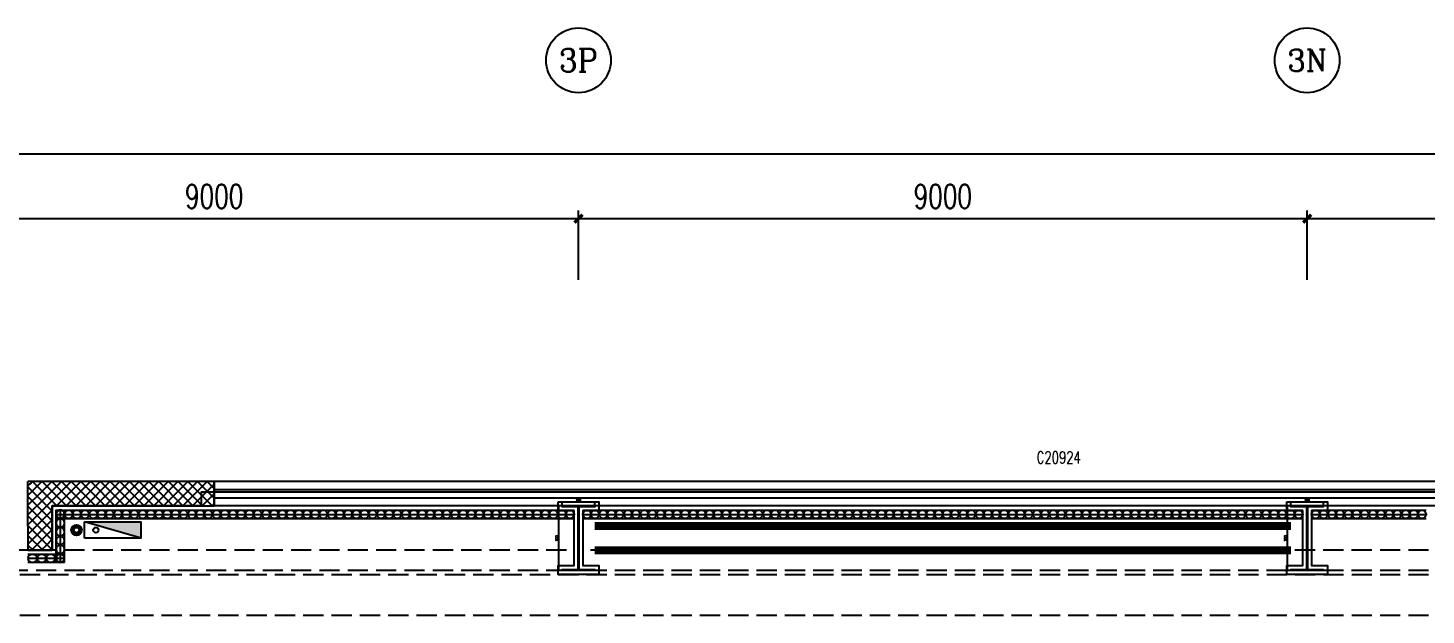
# Model space of a CAD drawing. Extents: x -474411 to 577939, y 0 to 1014176.
# Drawn here: x -252654 to -235386, y 619770 to 627024 of the extents above; entities that cross this region are included whole.
import ezdxf
from ezdxf.enums import TextEntityAlignment as Align

# ---------------------------------------------------------------- set-up
doc = ezdxf.new("R2010")
doc.units = 0
doc.header["$LTSCALE"] = 1000
doc.header["$MEASUREMENT"] = 0
doc.linetypes.add('CENTER', pattern=[2, 1.25, -0.25, 0.25, -0.25])
doc.linetypes.add('DASH', pattern=[0.35, 0.25, -0.1])
doc.layers.get('Defpoints').update_dxf_attribs({"color": 210})
for name, color, linetype in [('A-AXIS-D', 1, 'Continuous'), ('A-AXIS-DP', 126, 'Continuous'), ('A-HATCH-2', 251, 'Continuous'), ('A-SFCE', 30, 'Continuous'), ('A-WINDOW', 140, 'Continuous'), ('AS-COLN', 6, 'Continuous'), ('AS-WALL', 40, 'Continuous'), ('AS-结构边线层', 200, 'Continuous'), ('DIM_SYMB', 3, 'Continuous'), ('PUB_HATCH', 8, 'Continuous'), ('PUB_TEXT', 7, 'Continuous'), ('SB_ZF消火栓', 10, 'Continuous'), ('建-窗', 4, 'Continuous'), ('建-门窗编号', 7, 'Continuous')]:
    doc.layers.add(name, color=color, linetype=linetype)
doc.layers.add('LG-ZF消防', color=1, linetype='Continuous', lineweight=60)
doc.layers.add('柱间支撑', color=6, linetype='CENTER', lineweight=0)
doc.styles.add('_TCH_AXIS', font='COMPLEX', dxfattribs={"bigfont": 'GBCBIG'})
doc.styles.add('_TCH_DIM_T3', font='SIMPLEX', dxfattribs={"width": 0.705882, "bigfont": 'GBCBIG'})
doc.styles.add('A-WIN-LABEL', font='SIMPLEX', dxfattribs={"bigfont": 'GBCBIG'})
doc.dimstyles.new('_TCH_ARCH&&10', dxfattribs={"dimtxt": 29.75, "dimasz": 10, "dimexe": 10, "dimexo": 10, "dimgap": 12.625, "dimtad": 1, "dimdec": 0, "dimzin": 0, "dimdsep": 46, "dimtxsty": '_TCH_DIM_T3', "dimblk": 'ARCHTICK', "dimcen": 0.09, "dimclrt": 7, "dimazin": 2, "dimtfac": 1, "dimtdec": 0, "dimtix": 1, "dimtmove": 2, "dimatfit": 3, "dimfxl": 0, "dimtolj": 1, "dimtzin": 0, "dimarcsym": 0})
doc.dimstyles.new('_TCH_ARCH&&100', dxfattribs={"dimtxt": 297.5, "dimasz": 100, "dimexe": 100, "dimexo": 100, "dimgap": 126.25, "dimtad": 1, "dimdec": 0, "dimzin": 0, "dimdsep": 46, "dimtxsty": '_TCH_DIM_T3', "dimblk": 'ARCHTICK', "dimcen": 0.09, "dimclrt": 7, "dimazin": 2, "dimtfac": 1, "dimtdec": 0, "dimtix": 1, "dimtmove": 2, "dimatfit": 3, "dimfxl": 0, "dimtolj": 1, "dimtzin": 0, "dimarcsym": 0})
pattern_1 = [(45, (60, 0), (-60.000061, 60.000061), []), (135, (60, 0), (-60.000061, -60.000061), [])]

# ---------------------------------------------------------------- blocks, each defined once
blk = doc.blocks.new('43243')
at = {"layer": 'AS-结构边线层', "color": 8}
blk.add_lwpolyline([(-200454, 621120), (-210494, 621120), (-210494, 621290), (-223514, 621290), (-223514, 621120), (-225354, 621120), (-225354, 620570), (-227454, 620570), (-227454, 621120), (-229294, 621120), (-229294, 621290), (-250514, 621290), (-250514, 621120), (-252354, 621120), (-252354, 620570), (-254454, 620570)], dxfattribs=at)
blk = doc.blocks.new('4324324')
at = {"layer": 'A-HATCH-2', "linetype": 'DASH'}
for p, q in [((-294754, 620270), (-135554, 620270)), ((-294754, 619770), (-135554, 619770))]:
    blk.add_line(p, q, dxfattribs=at)
blk = doc.blocks.new('_ArchTick')
at = {"color": 0, "linetype": 'ByBlock', "const_width": 0.4}
blk.add_lwpolyline([(-0.5, -0.5), (0.5, 0.5)], dxfattribs=at)
blk = doc.blocks.new('*D1157')
at = {"layer": 'A-AXIS-DP', "color": 0, "lineweight": -2}
for p, q in [((-237054, 621130), (-237054, 621179)), ((-237054, 621169), (-236654, 621169)), ((-236654, 621130), (-236654, 621179))]:
    blk.add_line(p, q, dxfattribs=at)
at = {"layer": 'Defpoints', "color": 0}
for p in [(-236654, 621169), (-237054, 621120), (-236654, 621120)]:
    blk.add_point(p, dxfattribs=at)
at = {"layer": 'A-AXIS-DP', "color": 0, "lineweight": -2, "xscale": 10, "yscale": 10, "zscale": 10, "rotation": 180}
blk.add_blockref('_ArchTick', (-237054, 621169), dxfattribs=at)
at = {"layer": 'A-AXIS-DP', "color": 0, "lineweight": -2, "xscale": 10, "yscale": 10, "zscale": 10}
blk.add_blockref('_ArchTick', (-236654, 621169), dxfattribs=at)
at = {"layer": 'A-AXIS-DP', "color": 7, "insert": (-236854, 621196), "char_height": 29.8, "attachment_point": 5, "style": '_TCH_DIM_T3'}
blk.add_mtext('\\A1;400', dxfattribs=at)
blk = doc.blocks.new('*D1158')
at = {"layer": 'A-AXIS-DP', "color": 0, "lineweight": -2}
for p, q in [((-237064, 621120), (-237105, 621120)), ((-237095, 620320), (-237095, 621120)), ((-237064, 620320), (-237105, 620320))]:
    blk.add_line(p, q, dxfattribs=at)
at = {"layer": 'Defpoints', "color": 0}
for p in [(-237095, 621120), (-237054, 621120), (-237054, 620320)]:
    blk.add_point(p, dxfattribs=at)
at = {"layer": 'A-AXIS-DP', "color": 0, "lineweight": -2, "xscale": 10, "yscale": 10, "zscale": 10}
for p, rotation in [((-237095, 621120), 90), ((-237095, 620320), 270)]:
    blk.add_blockref('_ArchTick', p, dxfattribs=dict(at, rotation=rotation))
at = {"layer": 'A-AXIS-DP', "color": 7, "insert": (-237123, 620720), "char_height": 29.8, "attachment_point": 5, "rotation": 90, "style": '_TCH_DIM_T3'}
blk.add_mtext('\\A1;800', dxfattribs=at)
blk = doc.blocks.new('*D1159')
at = {"layer": 'A-AXIS-DP', "color": 0, "lineweight": -2}
for p, q in [((-246054, 621130), (-246054, 621179)), ((-246054, 621169), (-245654, 621169)), ((-245654, 621130), (-245654, 621179))]:
    blk.add_line(p, q, dxfattribs=at)
at = {"layer": 'Defpoints', "color": 0}
for p in [(-245654, 621169), (-246054, 621120), (-245654, 621120)]:
    blk.add_point(p, dxfattribs=at)
at = {"layer": 'A-AXIS-DP', "color": 0, "lineweight": -2, "xscale": 10, "yscale": 10, "zscale": 10, "rotation": 180}
blk.add_blockref('_ArchTick', (-246054, 621169), dxfattribs=at)
at = {"layer": 'A-AXIS-DP', "color": 0, "lineweight": -2, "xscale": 10, "yscale": 10, "zscale": 10}
blk.add_blockref('_ArchTick', (-245654, 621169), dxfattribs=at)
at = {"layer": 'A-AXIS-DP', "color": 7, "insert": (-245854, 621196), "char_height": 29.8, "attachment_point": 5, "style": '_TCH_DIM_T3'}
blk.add_mtext('\\A1;400', dxfattribs=at)
blk = doc.blocks.new('*D1160')
at = {"layer": 'A-AXIS-DP', "color": 0, "lineweight": -2}
for p, q in [((-246064, 621120), (-246105, 621120)), ((-246095, 620320), (-246095, 621120)), ((-246064, 620320), (-246105, 620320))]:
    blk.add_line(p, q, dxfattribs=at)
at = {"layer": 'Defpoints', "color": 0}
for p in [(-246095, 621120), (-246054, 621120), (-246054, 620320)]:
    blk.add_point(p, dxfattribs=at)
at = {"layer": 'A-AXIS-DP', "color": 0, "lineweight": -2, "xscale": 10, "yscale": 10, "zscale": 10}
for p, rotation in [((-246095, 621120), 90), ((-246095, 620320), 270)]:
    blk.add_blockref('_ArchTick', p, dxfattribs=dict(at, rotation=rotation))
at = {"layer": 'A-AXIS-DP', "color": 7, "insert": (-246123, 620720), "char_height": 29.8, "attachment_point": 5, "rotation": 90, "style": '_TCH_DIM_T3'}
blk.add_mtext('\\A1;800', dxfattribs=at)
blk = doc.blocks.new('34242343243')
at = {"color": 8}
for p, q in [((-252304, 620962), (-252304, 621070)), ((-252304, 621064), (-252203, 621064)), ((-252304, 621014), (-252203, 621014)), ((-252254, 620962), (-252254, 621070)), ((-252204, 620962), (-252204, 621070)), ((-252203, 621064), (-252101, 621064)), ((-252203, 621014), (-252101, 621014)), ((-252101, 621064), (-252000, 621064)), ((-252101, 621014), (-252000, 621014)), ((-252000, 621064), (-251898, 621064)), ((-252000, 621014), (-251898, 621014)), ((-251898, 621064), (-251797, 621064)), ((-251898, 621014), (-251797, 621014)), ((-251797, 621064), (-251695, 621064)), ((-251797, 621014), (-251695, 621014)), ((-251695, 621064), (-251594, 621064)), ((-251695, 621014), (-251594, 621014)), ((-251594, 621064), (-251492, 621064)), ((-251594, 621014), (-251492, 621014)), ((-251492, 621064), (-251390, 621064)), ((-251492, 621014), (-251390, 621014)), ((-251390, 621064), (-251289, 621064)), ((-251390, 621014), (-251289, 621014)), ((-251289, 621064), (-251187, 621064)), ((-251289, 621014), (-251187, 621014)), ((-251187, 621064), (-251086, 621064)), ((-251187, 621014), (-251086, 621014)), ((-251086, 621064), (-250984, 621064)), ((-251086, 621014), (-250984, 621014)), ((-250984, 621064), (-250883, 621064)), ((-250984, 621014), (-250883, 621014)), ((-250883, 621064), (-250781, 621064)), ((-250883, 621014), (-250781, 621014)), ((-250781, 621064), (-250680, 621064)), ((-250781, 621014), (-250680, 621014)), ((-250680, 621064), (-250578, 621064)), ((-250680, 621014), (-250578, 621014)), ((-250578, 621064), (-250477, 621064)), ((-250578, 621014), (-250477, 621014)), ((-250477, 621064), (-250375, 621064)), ((-250477, 621014), (-250375, 621014)), ((-250375, 621064), (-250274, 621064)), ((-250375, 621014), (-250274, 621014)), ((-250274, 621064), (-250172, 621064)), ((-250274, 621014), (-250172, 621014)), ((-250172, 621064), (-250071, 621064)), ((-250172, 621014), (-250071, 621014)), ((-250071, 621064), (-249969, 621064)), ((-250071, 621014), (-249969, 621014)), ((-249969, 621064), (-249868, 621064)), ((-249969, 621014), (-249868, 621014)), ((-249868, 621064), (-249766, 621064)), ((-249868, 621014), (-249766, 621014)), ((-249766, 621064), (-249665, 621064)), ((-249766, 621014), (-249665, 621014)), ((-249665, 621064), (-249563, 621064)), ((-249665, 621014), (-249563, 621014)), ((-249563, 621064), (-249462, 621064)), ((-249563, 621014), (-249462, 621014)), ((-249462, 621064), (-249360, 621064)), ((-249462, 621014), (-249360, 621014)), ((-249360, 621064), (-249258, 621064)), ((-249360, 621014), (-249258, 621014)), ((-249258, 621064), (-249157, 621064)), ((-249258, 621014), (-249157, 621014)), ((-249157, 621064), (-249055, 621064)), ((-249157, 621014), (-249055, 621014)), ((-249055, 621064), (-248954, 621064)), ((-249055, 621014), (-248954, 621014)), ((-248954, 621064), (-248852, 621064)), ((-248954, 621014), (-248852, 621014)), ((-248852, 621064), (-248751, 621064)), ((-248852, 621014), (-248751, 621014)), ((-248751, 621064), (-248649, 621064)), ((-248751, 621014), (-248649, 621014)), ((-248649, 621064), (-248548, 621064)), ((-248649, 621014), (-248548, 621014)), ((-248548, 621064), (-248446, 621064)), ((-248548, 621014), (-248446, 621014)), ((-248446, 621064), (-248345, 621064)), ((-248446, 621014), (-248345, 621014)), ((-248345, 621064), (-248243, 621064)), ((-248345, 621014), (-248243, 621014)), ((-248243, 621064), (-248142, 621064)), ((-248243, 621014), (-248142, 621014)), ((-248142, 621064), (-248040, 621064)), ((-248142, 621014), (-248040, 621014)), ((-248040, 621064), (-247939, 621064)), ((-248040, 621014), (-247939, 621014)), ((-247939, 621064), (-247837, 621064)), ((-247939, 621014), (-247837, 621014)), ((-247837, 621064), (-247736, 621064)), ((-247837, 621014), (-247736, 621014)), ((-247736, 621064), (-247634, 621064)), ((-247736, 621014), (-247634, 621014)), ((-247634, 621064), (-247533, 621064)), ((-247634, 621014), (-247533, 621014)), ((-247533, 621064), (-247431, 621064)), ((-247533, 621014), (-247431, 621014)), ((-247431, 621064), (-247330, 621064)), ((-247431, 621014), (-247330, 621014)), ((-247330, 621064), (-247228, 621064)), ((-247330, 621014), (-247228, 621014)), ((-247228, 621064), (-247126, 621064)), ((-247228, 621014), (-247126, 621014)), ((-247126, 621064), (-247025, 621064)), ((-247126, 621014), (-247025, 621014)), ((-247025, 621064), (-246923, 621064)), ((-247025, 621014), (-246923, 621014)), ((-246923, 621064), (-246822, 621064)), ((-246923, 621014), (-246822, 621014)), ((-246822, 621064), (-246720, 621064)), ((-246822, 621014), (-246720, 621014)), ((-246720, 621064), (-246619, 621064)), ((-246720, 621014), (-246619, 621014)), ((-246619, 621064), (-246517, 621064)), ((-246619, 621014), (-246517, 621014)), ((-246517, 621064), (-246416, 621064)), ((-246517, 621014), (-246416, 621014)), ((-246416, 621064), (-246314, 621064)), ((-246416, 621014), (-246314, 621014)), ((-246314, 621064), (-246213, 621064)), ((-246314, 621014), (-246213, 621014)), ((-246213, 621064), (-246111, 621064)), ((-246213, 621014), (-246111, 621014)), ((-246111, 621064), (-246010, 621064)), ((-246111, 621014), (-246010, 621014)), ((-246010, 621064), (-245908, 621064)), ((-246010, 621014), (-245908, 621014)), ((-245800, 621064), (-245699, 621064)), ((-245800, 621014), (-245699, 621014)), ((-245699, 621064), (-245598, 621064)), ((-245699, 621014), (-245598, 621014)), ((-245598, 621064), (-245497, 621064)), ((-245598, 621014), (-245497, 621014)), ((-245497, 621064), (-245396, 621064)), ((-245497, 621014), (-245396, 621014)), ((-245396, 621064), (-245295, 621064)), ((-245396, 621014), (-245295, 621014)), ((-245295, 621064), (-245194, 621064)), ((-245295, 621014), (-245194, 621014)), ((-245194, 621064), (-245093, 621064)), ((-245194, 621014), (-245093, 621014)), ((-245093, 621064), (-244992, 621064)), ((-245093, 621014), (-244992, 621014)), ((-244992, 621064), (-244891, 621064)), ((-244992, 621014), (-244891, 621014)), ((-244891, 621064), (-244790, 621064)), ((-244891, 621014), (-244790, 621014)), ((-244790, 621064), (-244689, 621064)), ((-244790, 621014), (-244689, 621014)), ((-244689, 621064), (-244588, 621064)), ((-244689, 621014), (-244588, 621014)), ((-244588, 621064), (-244487, 621064)), ((-244588, 621014), (-244487, 621014)), ((-244487, 621064), (-244386, 621064)), ((-244487, 621014), (-244386, 621014)), ((-244386, 621064), (-244285, 621064)), ((-244386, 621014), (-244285, 621014)), ((-244285, 621064), (-244183, 621064)), ((-244285, 621014), (-244183, 621014)), ((-244183, 621064), (-244082, 621064)), ((-244183, 621014), (-244082, 621014)), ((-244082, 621064), (-243981, 621064)), ((-244082, 621014), (-243981, 621014)), ((-243981, 621064), (-243880, 621064)), ((-243981, 621014), (-243880, 621014)), ((-243880, 621064), (-243779, 621064)), ((-243880, 621014), (-243779, 621014)), ((-243779, 621064), (-243678, 621064)), ((-243779, 621014), (-243678, 621014)), ((-243678, 621064), (-243577, 621064)), ((-243678, 621014), (-243577, 621014)), ((-243577, 621064), (-243476, 621064)), ((-243577, 621014), (-243476, 621014)), ((-243476, 621064), (-243375, 621064)), ((-243476, 621014), (-243375, 621014)), ((-243375, 621064), (-243274, 621064)), ((-243375, 621014), (-243274, 621014)), ((-243274, 621064), (-243173, 621064)), ((-243274, 621014), (-243173, 621014)), ((-243173, 621064), (-243072, 621064)), ((-243173, 621014), (-243072, 621014)), ((-243072, 621064), (-242971, 621064)), ((-243072, 621014), (-242971, 621014)), ((-242971, 621064), (-242870, 621064)), ((-242971, 621014), (-242870, 621014)), ((-242870, 621064), (-242769, 621064)), ((-242870, 621014), (-242769, 621014)), ((-242769, 621064), (-242668, 621064)), ((-242769, 621014), (-242668, 621014)), ((-242668, 621064), (-242567, 621064)), ((-242668, 621014), (-242567, 621014)), ((-242567, 621064), (-242466, 621064)), ((-242567, 621014), (-242466, 621014)), ((-242466, 621064), (-242365, 621064)), ((-242466, 621014), (-242365, 621014)), ((-242365, 621064), (-242264, 621064)), ((-242365, 621014), (-242264, 621014)), ((-242264, 621064), (-242163, 621064)), ((-242264, 621014), (-242163, 621014)), ((-242163, 621064), (-242062, 621064)), ((-242163, 621014), (-242062, 621014)), ((-242062, 621064), (-241960, 621064)), ((-242062, 621014), (-241960, 621014)), ((-241960, 621064), (-241859, 621064)), ((-241960, 621014), (-241859, 621014)), ((-241859, 621064), (-241758, 621064)), ((-241859, 621014), (-241758, 621014)), ((-241758, 621064), (-241657, 621064)), ((-241758, 621014), (-241657, 621014)), ((-241657, 621064), (-241556, 621064)), ((-241657, 621014), (-241556, 621014)), ((-241556, 621064), (-241455, 621064)), ((-241556, 621014), (-241455, 621014)), ((-241455, 621064), (-241354, 621064)), ((-241455, 621014), (-241354, 621014)), ((-241354, 621064), (-241253, 621064)), ((-241354, 621014), (-241253, 621014)), ((-241253, 621064), (-241152, 621064)), ((-241253, 621014), (-241152, 621014)), ((-241152, 621064), (-241051, 621064)), ((-241152, 621014), (-241051, 621014)), ((-241051, 621064), (-240950, 621064)), ((-241051, 621014), (-240950, 621014)), ((-240950, 621064), (-240849, 621064)), ((-240950, 621014), (-240849, 621014)), ((-240849, 621064), (-240748, 621064)), ((-240849, 621014), (-240748, 621014)), ((-240748, 621064), (-240647, 621064)), ((-240748, 621014), (-240647, 621014)), ((-240647, 621064), (-240546, 621064)), ((-240647, 621014), (-240546, 621014)), ((-240546, 621064), (-240445, 621064)), ((-240546, 621014), (-240445, 621014)), ((-240445, 621064), (-240344, 621064)), ((-240445, 621014), (-240344, 621014)), ((-240344, 621064), (-240243, 621064)), ((-240344, 621014), (-240243, 621014)), ((-240243, 621064), (-240142, 621064)), ((-240243, 621014), (-240142, 621014)), ((-240142, 621064), (-240041, 621064)), ((-240142, 621014), (-240041, 621014)), ((-240041, 621064), (-239940, 621064)), ((-240041, 621014), (-239940, 621014)), ((-239940, 621064), (-239839, 621064)), ((-239940, 621014), (-239839, 621014)), ((-239839, 621064), (-239737, 621064)), ((-239839, 621014), (-239737, 621014)), ((-239737, 621064), (-239636, 621064)), ((-239737, 621014), (-239636, 621014)), ((-239636, 621064), (-239535, 621064)), ((-239636, 621014), (-239535, 621014)), ((-239535, 621064), (-239434, 621064)), ((-239535, 621014), (-239434, 621014)), ((-239434, 621064), (-239333, 621064)), ((-239434, 621014), (-239333, 621014)), ((-239333, 621064), (-239232, 621064)), ((-239333, 621014), (-239232, 621014)), ((-239232, 621064), (-239131, 621064)), ((-239232, 621014), (-239131, 621014)), ((-239131, 621064), (-239030, 621064)), ((-239131, 621014), (-239030, 621014)), ((-239030, 621064), (-238929, 621064)), ((-239030, 621014), (-238929, 621014)), ((-238929, 621064), (-238828, 621064)), ((-238929, 621014), (-238828, 621014)), ((-238828, 621064), (-238727, 621064)), ((-238828, 621014), (-238727, 621014)), ((-238727, 621064), (-238626, 621064)), ((-238727, 621014), (-238626, 621014)), ((-238626, 621064), (-238525, 621064)), ((-238626, 621014), (-238525, 621014)), ((-238525, 621064), (-238424, 621064)), ((-238525, 621014), (-238424, 621014)), ((-238424, 621064), (-238323, 621064)), ((-238424, 621014), (-238323, 621014)), ((-238323, 621064), (-238222, 621064)), ((-238323, 621014), (-238222, 621014)), ((-238222, 621064), (-238121, 621064)), ((-238222, 621014), (-238121, 621014)), ((-238121, 621064), (-238020, 621064)), ((-238121, 621014), (-238020, 621014)), ((-238020, 621064), (-237919, 621064)), ((-238020, 621014), (-237919, 621014)), ((-237919, 621064), (-237818, 621064)), ((-237919, 621014), (-237818, 621014)), ((-237818, 621064), (-237717, 621064)), ((-237818, 621014), (-237717, 621014)), ((-237717, 621064), (-237616, 621064)), ((-237717, 621014), (-237616, 621014)), ((-237616, 621064), (-237514, 621064)), ((-237616, 621014), (-237514, 621014)), ((-237514, 621064), (-237413, 621064)), ((-237514, 621014), (-237413, 621014)), ((-237413, 621064), (-237312, 621064)), ((-237413, 621014), (-237312, 621014)), ((-237312, 621064), (-237211, 621064)), ((-237312, 621014), (-237211, 621014)), ((-237211, 621064), (-237110, 621064)), ((-237211, 621014), (-237110, 621014)), ((-237110, 621064), (-237009, 621064)), ((-237110, 621014), (-237009, 621014)), ((-237009, 621064), (-236908, 621064)), ((-237009, 621014), (-236908, 621014)), ((-236800, 621064), (-236699, 621064)), ((-236800, 621014), (-236699, 621014)), ((-236699, 621064), (-236598, 621064)), ((-236699, 621014), (-236598, 621014)), ((-236598, 621064), (-236497, 621064)), ((-236598, 621014), (-236497, 621014)), ((-236497, 621064), (-236396, 621064)), ((-236497, 621014), (-236396, 621014)), ((-236396, 621064), (-236295, 621064)), ((-236396, 621014), (-236295, 621014)), ((-236295, 621064), (-236194, 621064)), ((-236295, 621014), (-236194, 621014)), ((-236194, 621064), (-236093, 621064)), ((-236194, 621014), (-236093, 621014)), ((-236093, 621064), (-235992, 621064)), ((-236093, 621014), (-235992, 621014)), ((-235992, 621064), (-235891, 621064)), ((-235992, 621014), (-235891, 621014)), ((-235891, 621064), (-235790, 621064)), ((-235891, 621014), (-235790, 621014)), ((-235790, 621064), (-235689, 621064)), ((-235790, 621014), (-235689, 621014)), ((-235689, 621064), (-235588, 621064)), ((-235689, 621014), (-235588, 621014)), ((-235588, 621064), (-235487, 621064)), ((-235588, 621014), (-235487, 621014)), ((-235487, 621064), (-235386, 621064)), ((-235487, 621014), (-235386, 621014)), ((-252304, 620964), (-252203, 620964)), ((-252304, 620853), (-252304, 620962)), ((-252304, 620745), (-252304, 620853)), ((-252254, 620853), (-252254, 620962)), ((-252254, 620745), (-252254, 620853)), ((-252204, 620853), (-252204, 620962)), ((-252204, 620745), (-252204, 620853)), ((-252203, 620964), (-252101, 620964)), ((-252101, 620964), (-252000, 620964)), ((-252000, 620964), (-251898, 620964)), ((-251898, 620964), (-251797, 620964)), ((-251797, 620964), (-251695, 620964)), ((-251695, 620964), (-251594, 620964)), ((-251594, 620964), (-251492, 620964)), ((-251492, 620964), (-251390, 620964)), ((-251390, 620964), (-251289, 620964)), ((-251289, 620964), (-251187, 620964)), ((-251187, 620964), (-251086, 620964)), ((-251086, 620964), (-250984, 620964)), ((-250984, 620964), (-250883, 620964)), ((-250883, 620964), (-250781, 620964)), ((-250781, 620964), (-250680, 620964)), ((-250680, 620964), (-250578, 620964)), ((-250578, 620964), (-250477, 620964)), ((-250477, 620964), (-250375, 620964)), ((-250375, 620964), (-250274, 620964)), ((-250274, 620964), (-250172, 620964)), ((-250172, 620964), (-250071, 620964)), ((-250071, 620964), (-249969, 620964)), ((-249969, 620964), (-249868, 620964)), ((-249868, 620964), (-249766, 620964)), ((-249766, 620964), (-249665, 620964)), ((-249665, 620964), (-249563, 620964)), ((-249563, 620964), (-249462, 620964)), ((-249462, 620964), (-249360, 620964)), ((-249360, 620964), (-249258, 620964)), ((-249258, 620964), (-249157, 620964)), ((-249157, 620964), (-249055, 620964)), ((-249055, 620964), (-248954, 620964)), ((-248954, 620964), (-248852, 620964)), ((-248852, 620964), (-248751, 620964)), ((-248751, 620964), (-248649, 620964)), ((-248649, 620964), (-248548, 620964)), ((-248548, 620964), (-248446, 620964)), ((-248446, 620964), (-248345, 620964)), ((-248345, 620964), (-248243, 620964)), ((-248243, 620964), (-248142, 620964)), ((-248142, 620964), (-248040, 620964)), ((-248040, 620964), (-247939, 620964)), ((-247939, 620964), (-247837, 620964)), ((-247837, 620964), (-247736, 620964)), ((-247736, 620964), (-247634, 620964)), ((-247634, 620964), (-247533, 620964)), ((-247533, 620964), (-247431, 620964)), ((-247431, 620964), (-247330, 620964)), ((-247330, 620964), (-247228, 620964)), ((-247228, 620964), (-247126, 620964)), ((-247126, 620964), (-247025, 620964)), ((-247025, 620964), (-246923, 620964)), ((-246923, 620964), (-246822, 620964)), ((-246822, 620964), (-246720, 620964)), ((-246720, 620964), (-246619, 620964)), ((-246619, 620964), (-246517, 620964)), ((-246517, 620964), (-246416, 620964)), ((-246416, 620964), (-246314, 620964)), ((-246314, 620964), (-246213, 620964)), ((-246213, 620964), (-246111, 620964)), ((-246111, 620964), (-246010, 620964)), ((-246010, 620964), (-245908, 620964)), ((-245800, 620964), (-245699, 620964)), ((-245699, 620964), (-245598, 620964)), ((-245598, 620964), (-245497, 620964)), ((-245497, 620964), (-245396, 620964)), ((-245396, 620964), (-245295, 620964)), ((-245295, 620964), (-245194, 620964)), ((-245194, 620964), (-245093, 620964)), ((-245093, 620964), (-244992, 620964)), ((-244992, 620964), (-244891, 620964)), ((-244891, 620964), (-244790, 620964)), ((-244790, 620964), (-244689, 620964)), ((-244689, 620964), (-244588, 620964)), ((-244588, 620964), (-244487, 620964)), ((-244487, 620964), (-244386, 620964)), ((-244386, 620964), (-244285, 620964)), ((-244285, 620964), (-244183, 620964)), ((-244183, 620964), (-244082, 620964)), ((-244082, 620964), (-243981, 620964)), ((-243981, 620964), (-243880, 620964)), ((-243880, 620964), (-243779, 620964)), ((-243779, 620964), (-243678, 620964)), ((-243678, 620964), (-243577, 620964)), ((-243577, 620964), (-243476, 620964)), ((-243476, 620964), (-243375, 620964)), ((-243375, 620964), (-243274, 620964)), ((-243274, 620964), (-243173, 620964)), ((-243173, 620964), (-243072, 620964)), ((-243072, 620964), (-242971, 620964)), ((-242971, 620964), (-242870, 620964)), ((-242870, 620964), (-242769, 620964)), ((-242769, 620964), (-242668, 620964)), ((-242668, 620964), (-242567, 620964)), ((-242567, 620964), (-242466, 620964)), ((-242466, 620964), (-242365, 620964)), ((-242365, 620964), (-242264, 620964)), ((-242264, 620964), (-242163, 620964)), ((-242163, 620964), (-242062, 620964)), ((-242062, 620964), (-241960, 620964)), ((-241960, 620964), (-241859, 620964)), ((-241859, 620964), (-241758, 620964)), ((-241758, 620964), (-241657, 620964)), ((-241657, 620964), (-241556, 620964)), ((-241556, 620964), (-241455, 620964)), ((-241455, 620964), (-241354, 620964)), ((-241354, 620964), (-241253, 620964)), ((-241253, 620964), (-241152, 620964)), ((-241152, 620964), (-241051, 620964)), ((-241051, 620964), (-240950, 620964)), ((-240950, 620964), (-240849, 620964)), ((-240849, 620964), (-240748, 620964)), ((-240748, 620964), (-240647, 620964)), ((-240647, 620964), (-240546, 620964)), ((-240546, 620964), (-240445, 620964)), ((-240445, 620964), (-240344, 620964)), ((-240344, 620964), (-240243, 620964)), ((-240243, 620964), (-240142, 620964)), ((-240142, 620964), (-240041, 620964)), ((-240041, 620964), (-239940, 620964)), ((-239940, 620964), (-239839, 620964)), ((-239839, 620964), (-239737, 620964)), ((-239737, 620964), (-239636, 620964)), ((-239636, 620964), (-239535, 620964)), ((-239535, 620964), (-239434, 620964)), ((-239434, 620964), (-239333, 620964)), ((-239333, 620964), (-239232, 620964)), ((-239232, 620964), (-239131, 620964)), ((-239131, 620964), (-239030, 620964)), ((-239030, 620964), (-238929, 620964)), ((-238929, 620964), (-238828, 620964)), ((-238828, 620964), (-238727, 620964)), ((-238727, 620964), (-238626, 620964)), ((-238626, 620964), (-238525, 620964)), ((-238525, 620964), (-238424, 620964)), ((-238424, 620964), (-238323, 620964)), ((-238323, 620964), (-238222, 620964)), ((-238222, 620964), (-238121, 620964)), ((-238121, 620964), (-238020, 620964)), ((-238020, 620964), (-237919, 620964)), ((-237919, 620964), (-237818, 620964)), ((-237818, 620964), (-237717, 620964)), ((-237717, 620964), (-237616, 620964)), ((-237616, 620964), (-237514, 620964)), ((-237514, 620964), (-237413, 620964)), ((-237413, 620964), (-237312, 620964)), ((-237312, 620964), (-237211, 620964)), ((-237211, 620964), (-237110, 620964)), ((-237110, 620964), (-237009, 620964)), ((-237009, 620964), (-236908, 620964)), ((-236800, 620964), (-236699, 620964)), ((-236699, 620964), (-236598, 620964)), ((-236598, 620964), (-236497, 620964)), ((-236497, 620964), (-236396, 620964)), ((-236396, 620964), (-236295, 620964)), ((-236295, 620964), (-236194, 620964)), ((-236194, 620964), (-236093, 620964)), ((-236093, 620964), (-235992, 620964)), ((-235992, 620964), (-235891, 620964)), ((-235891, 620964), (-235790, 620964)), ((-235790, 620964), (-235689, 620964)), ((-235689, 620964), (-235588, 620964)), ((-235588, 620964), (-235487, 620964)), ((-235487, 620964), (-235386, 620964)), ((-252304, 620637), (-252304, 620745)), ((-252304, 620528), (-252304, 620637)), ((-252254, 620637), (-252254, 620745)), ((-252254, 620528), (-252254, 620637)), ((-252204, 620637), (-252204, 620745)), ((-252204, 620528), (-252204, 620637)), ((-252542, 620520), (-252654, 620520)), ((-252542, 620470), (-252654, 620470)), ((-252429, 620520), (-252542, 620520)), ((-252429, 620470), (-252542, 620470)), ((-252317, 620520), (-252429, 620520)), ((-252317, 620470), (-252429, 620470)), ((-252204, 620520), (-252317, 620520)), ((-252204, 620470), (-252317, 620470)), ((-252304, 620420), (-252304, 620528)), ((-252254, 620420), (-252254, 620528)), ((-252204, 620420), (-252204, 620528)), ((-252542, 620420), (-252654, 620420)), ((-252429, 620420), (-252542, 620420)), ((-252317, 620420), (-252429, 620420)), ((-252204, 620420), (-252317, 620420))]:
    blk.add_line(p, q, dxfattribs=at)
at = {"color": 8, "extrusion": (0, 0, -1)}
for centre, major_axis, ratio in [((-252254, 621016), (0, 54.2), 0.923077), ((-252254, 620907), (0, 54.2), 0.923077), ((-252254, 620799), (0, 54.2), 0.923077), ((-252254, 620691), (0, 54.2), 0.923077), ((-252254, 620582), (0, 54.2), 0.923077), ((-252598, 620470), (-56.2, 0), 0.888889), ((-252485, 620470), (-56.2, 0), 0.888889), ((-252373, 620470), (-56.2, 0), 0.888889), ((-252260, 620470), (-56.2, 0), 0.888889), ((-252254, 620474), (0, 54.2), 0.923077)]:
    blk.add_ellipse(centre, major_axis=major_axis, ratio=ratio, dxfattribs=at)
at = {"color": 8}
for centre, major_axis, ratio in [((-252253, 621014), (-50.8, 0), 0.98499), ((-252152, 621014), (-50.8, 0), 0.98499), ((-252050, 621014), (-50.8, 0), 0.98499), ((-251949, 621014), (-50.8, 0), 0.98499), ((-251847, 621014), (-50.8, 0), 0.98499), ((-251746, 621014), (-50.8, 0), 0.98499), ((-251644, 621014), (-50.8, 0), 0.98499), ((-251543, 621014), (-50.8, 0), 0.98499), ((-251441, 621014), (-50.8, 0), 0.98499), ((-251340, 621014), (-50.8, 0), 0.98499), ((-251238, 621014), (-50.8, 0), 0.98499), ((-251137, 621014), (-50.8, 0), 0.98499), ((-251035, 621014), (-50.8, 0), 0.98499), ((-250934, 621014), (-50.8, 0), 0.98499), ((-250832, 621014), (-50.8, 0), 0.98499), ((-250731, 621014), (-50.8, 0), 0.98499), ((-250629, 621014), (-50.8, 0), 0.98499), ((-250528, 621014), (-50.8, 0), 0.98499), ((-250426, 621014), (-50.8, 0), 0.98499), ((-250324, 621014), (-50.8, 0), 0.98499), ((-250223, 621014), (-50.8, 0), 0.98499), ((-250121, 621014), (-50.8, 0), 0.98499), ((-250020, 621014), (-50.8, 0), 0.98499), ((-249918, 621014), (-50.8, 0), 0.98499), ((-249817, 621014), (-50.8, 0), 0.98499), ((-249715, 621014), (-50.8, 0), 0.98499), ((-249614, 621014), (-50.8, 0), 0.98499), ((-249512, 621014), (-50.8, 0), 0.98499), ((-249411, 621014), (-50.8, 0), 0.98499), ((-249309, 621014), (-50.8, 0), 0.98499), ((-249208, 621014), (-50.8, 0), 0.98499), ((-249106, 621014), (-50.8, 0), 0.98499), ((-249005, 621014), (-50.8, 0), 0.98499), ((-248903, 621014), (-50.8, 0), 0.98499), ((-248802, 621014), (-50.8, 0), 0.98499), ((-248700, 621014), (-50.8, 0), 0.98499), ((-248599, 621014), (-50.8, 0), 0.98499), ((-248497, 621014), (-50.8, 0), 0.98499), ((-248396, 621014), (-50.8, 0), 0.98499), ((-248294, 621014), (-50.8, 0), 0.98499), ((-248192, 621014), (-50.8, 0), 0.98499), ((-248091, 621014), (-50.8, 0), 0.98499), ((-247989, 621014), (-50.8, 0), 0.98499), ((-247888, 621014), (-50.8, 0), 0.98499), ((-247786, 621014), (-50.8, 0), 0.98499), ((-247685, 621014), (-50.8, 0), 0.98499), ((-247583, 621014), (-50.8, 0), 0.98499), ((-247482, 621014), (-50.8, 0), 0.98499), ((-247380, 621014), (-50.8, 0), 0.98499), ((-247279, 621014), (-50.8, 0), 0.98499), ((-247177, 621014), (-50.8, 0), 0.98499), ((-247076, 621014), (-50.8, 0), 0.98499), ((-246974, 621014), (-50.8, 0), 0.98499), ((-246873, 621014), (-50.8, 0), 0.98499), ((-246771, 621014), (-50.8, 0), 0.98499), ((-246670, 621014), (-50.8, 0), 0.98499), ((-246568, 621014), (-50.8, 0), 0.98499), ((-246467, 621014), (-50.8, 0), 0.98499), ((-246365, 621014), (-50.8, 0), 0.98499), ((-246264, 621014), (-50.8, 0), 0.98499), ((-246162, 621014), (-50.8, 0), 0.98499), ((-246060, 621014), (-50.8, 0), 0.98499), ((-245959, 621014), (-50.8, 0), 0.98499), ((-245750, 621014), (-50.5, 0), 0.989654), ((-245649, 621014), (-50.5, 0), 0.989654), ((-245548, 621014), (-50.5, 0), 0.989654), ((-245447, 621014), (-50.5, 0), 0.989654), ((-245345, 621014), (-50.5, 0), 0.989654), ((-245244, 621014), (-50.5, 0), 0.989654), ((-245143, 621014), (-50.5, 0), 0.989654), ((-245042, 621014), (-50.5, 0), 0.989654), ((-244941, 621014), (-50.5, 0), 0.989654), ((-244840, 621014), (-50.5, 0), 0.989654), ((-244739, 621014), (-50.5, 0), 0.989654), ((-244638, 621014), (-50.5, 0), 0.989654), ((-244537, 621014), (-50.5, 0), 0.989654), ((-244436, 621014), (-50.5, 0), 0.989654), ((-244335, 621014), (-50.5, 0), 0.989654), ((-244234, 621014), (-50.5, 0), 0.989654), ((-244133, 621014), (-50.5, 0), 0.989654), ((-244032, 621014), (-50.5, 0), 0.989654), ((-243931, 621014), (-50.5, 0), 0.989654), ((-243830, 621014), (-50.5, 0), 0.989654), ((-243729, 621014), (-50.5, 0), 0.989654), ((-243628, 621014), (-50.5, 0), 0.989654), ((-243527, 621014), (-50.5, 0), 0.989654), ((-243426, 621014), (-50.5, 0), 0.989654), ((-243325, 621014), (-50.5, 0), 0.989654), ((-243224, 621014), (-50.5, 0), 0.989654), ((-243122, 621014), (-50.5, 0), 0.989654), ((-243021, 621014), (-50.5, 0), 0.989654), ((-242920, 621014), (-50.5, 0), 0.989654), ((-242819, 621014), (-50.5, 0), 0.989654), ((-242718, 621014), (-50.5, 0), 0.989654), ((-242617, 621014), (-50.5, 0), 0.989654), ((-242516, 621014), (-50.5, 0), 0.989654), ((-242415, 621014), (-50.5, 0), 0.989654), ((-242314, 621014), (-50.5, 0), 0.989654), ((-242213, 621014), (-50.5, 0), 0.989654), ((-242112, 621014), (-50.5, 0), 0.989654), ((-242011, 621014), (-50.5, 0), 0.989654), ((-241910, 621014), (-50.5, 0), 0.989654), ((-241809, 621014), (-50.5, 0), 0.989654), ((-241708, 621014), (-50.5, 0), 0.989654), ((-241607, 621014), (-50.5, 0), 0.989654), ((-241506, 621014), (-50.5, 0), 0.989654), ((-241405, 621014), (-50.5, 0), 0.989654), ((-241304, 621014), (-50.5, 0), 0.989654), ((-241203, 621014), (-50.5, 0), 0.989654), ((-241102, 621014), (-50.5, 0), 0.989654), ((-241001, 621014), (-50.5, 0), 0.989654), ((-240899, 621014), (-50.5, 0), 0.989654), ((-240798, 621014), (-50.5, 0), 0.989654), ((-240697, 621014), (-50.5, 0), 0.989654), ((-240596, 621014), (-50.5, 0), 0.989654), ((-240495, 621014), (-50.5, 0), 0.989654), ((-240394, 621014), (-50.5, 0), 0.989654), ((-240293, 621014), (-50.5, 0), 0.989654), ((-240192, 621014), (-50.5, 0), 0.989654), ((-240091, 621014), (-50.5, 0), 0.989654), ((-239990, 621014), (-50.5, 0), 0.989654), ((-239889, 621014), (-50.5, 0), 0.989654), ((-239788, 621014), (-50.5, 0), 0.989654), ((-239687, 621014), (-50.5, 0), 0.989654), ((-239586, 621014), (-50.5, 0), 0.989654), ((-239485, 621014), (-50.5, 0), 0.989654), ((-239384, 621014), (-50.5, 0), 0.989654), ((-239283, 621014), (-50.5, 0), 0.989654), ((-239182, 621014), (-50.5, 0), 0.989654), ((-239081, 621014), (-50.5, 0), 0.989654), ((-238980, 621014), (-50.5, 0), 0.989654), ((-238879, 621014), (-50.5, 0), 0.989654), ((-238778, 621014), (-50.5, 0), 0.989654), ((-238676, 621014), (-50.5, 0), 0.989654), ((-238575, 621014), (-50.5, 0), 0.989654), ((-238474, 621014), (-50.5, 0), 0.989654), ((-238373, 621014), (-50.5, 0), 0.989654), ((-238272, 621014), (-50.5, 0), 0.989654), ((-238171, 621014), (-50.5, 0), 0.989654), ((-238070, 621014), (-50.5, 0), 0.989654), ((-237969, 621014), (-50.5, 0), 0.989654), ((-237868, 621014), (-50.5, 0), 0.989654), ((-237767, 621014), (-50.5, 0), 0.989654), ((-237666, 621014), (-50.5, 0), 0.989654), ((-237565, 621014), (-50.5, 0), 0.989654), ((-237464, 621014), (-50.5, 0), 0.989654), ((-237363, 621014), (-50.5, 0), 0.989654), ((-237262, 621014), (-50.5, 0), 0.989654), ((-237161, 621014), (-50.5, 0), 0.989654), ((-237060, 621014), (-50.5, 0), 0.989654), ((-236959, 621014), (-50.5, 0), 0.989654), ((-236750, 621014), (-50.5, 0), 0.989654), ((-236649, 621014), (-50.5, 0), 0.989654), ((-236548, 621014), (-50.5, 0), 0.989654), ((-236447, 621014), (-50.5, 0), 0.989654), ((-236345, 621014), (-50.5, 0), 0.989654), ((-236244, 621014), (-50.5, 0), 0.989654), ((-236143, 621014), (-50.5, 0), 0.989654), ((-236042, 621014), (-50.5, 0), 0.989654), ((-235941, 621014), (-50.5, 0), 0.989654), ((-235840, 621014), (-50.5, 0), 0.989654), ((-235739, 621014), (-50.5, 0), 0.989654), ((-235638, 621014), (-50.5, 0), 0.989654), ((-235537, 621014), (-50.5, 0), 0.989654), ((-235436, 621014), (-50.5, 0), 0.989654)]:
    blk.add_ellipse(centre, major_axis=major_axis, ratio=ratio, start_param=3.141593, end_param=9.424778, dxfattribs=at)
blk = doc.blocks.new('234243242332')
at = {"layer": 'SB_ZF消火栓'}
blk.add_hatch(color=8, dxfattribs=at).paths.add_polyline_path([(-251955, 620920), (-251255, 620920), (-251255, 620720)])
at = {"layer": 'LG-ZF消防', "color": 8}
blk.add_circle((-252055, 620820), 50, dxfattribs=at)
at = {"layer": 'SB_ZF消火栓', "color": 8}
for p, q in [((-251955, 620720), (-251955, 620920)), ((-251955, 620920), (-251255, 620920)), ((-251255, 620720), (-251955, 620920)), ((-251255, 620720), (-251255, 620920)), ((-251255, 620720), (-251955, 620720))]:
    blk.add_line(p, q, dxfattribs=at)
blk.add_circle((-251815, 620820), 32.5, dxfattribs=at)
blk = doc.blocks.new('WINDOW2DLIB$DYNSTYLE$00000005')
at = {"color": 0}
for points in [[(-0.5, 0.5), (-0.5, -0.5)], [(-0.5, 0.5), (0.5, 0.5)], [(0.5, -0.5), (0.5, 0.5)], [(0.5, 0.16667), (-0.5, 0.16667)], [(0.5, -0.16667), (-0.5, -0.16667)], [(-0.5, -0.5), (0.5, -0.5)]]:
    blk.add_lwpolyline(points, dxfattribs=at)
blk = doc.blocks.new('*D676')
at = {"layer": 'A-AXIS-D', "color": 0, "lineweight": -2}
for p, q in [((-254854, 623910), (-254854, 624768)), ((-254854, 624668), (-245854, 624668)), ((-245854, 623910), (-245854, 624768))]:
    blk.add_line(p, q, dxfattribs=at)
at = {"layer": 'Defpoints', "color": 0}
for p in [(-245854, 624668), (-254854, 623810), (-245854, 623810)]:
    blk.add_point(p, dxfattribs=at)
at = {"layer": 'A-AXIS-D', "color": 0, "lineweight": -2, "xscale": 100, "yscale": 100, "zscale": 100, "rotation": 180}
blk.add_blockref('_ArchTick', (-254854, 624668), dxfattribs=at)
at = {"layer": 'A-AXIS-D', "color": 0, "lineweight": -2, "xscale": 100, "yscale": 100, "zscale": 100}
blk.add_blockref('_ArchTick', (-245854, 624668), dxfattribs=at)
at = {"layer": 'A-AXIS-D', "color": 7, "insert": (-250354, 624943), "char_height": 297.5, "attachment_point": 5, "style": '_TCH_DIM_T3'}
blk.add_mtext('\\A1;9000', dxfattribs=at)
blk = doc.blocks.new('*D677')
at = {"layer": 'A-AXIS-D', "color": 0, "lineweight": -2}
for p, q in [((-245854, 623910), (-245854, 624768)), ((-245854, 624668), (-236854, 624668)), ((-236854, 623910), (-236854, 624768))]:
    blk.add_line(p, q, dxfattribs=at)
at = {"layer": 'Defpoints', "color": 0}
for p in [(-236854, 624668), (-245854, 623810), (-236854, 623810)]:
    blk.add_point(p, dxfattribs=at)
at = {"layer": 'A-AXIS-D', "color": 0, "lineweight": -2, "xscale": 100, "yscale": 100, "zscale": 100, "rotation": 180}
blk.add_blockref('_ArchTick', (-245854, 624668), dxfattribs=at)
at = {"layer": 'A-AXIS-D', "color": 0, "lineweight": -2, "xscale": 100, "yscale": 100, "zscale": 100}
blk.add_blockref('_ArchTick', (-236854, 624668), dxfattribs=at)
at = {"layer": 'A-AXIS-D', "color": 7, "insert": (-241354, 624943), "char_height": 297.5, "attachment_point": 5, "style": '_TCH_DIM_T3'}
blk.add_mtext('\\A1;9000', dxfattribs=at)
blk = doc.blocks.new('*D678')
at = {"layer": 'A-AXIS-D', "color": 0, "lineweight": -2}
for p, q in [((-236854, 623910), (-236854, 624768)), ((-236854, 624668), (-227854, 624668)), ((-227854, 623910), (-227854, 624768))]:
    blk.add_line(p, q, dxfattribs=at)
at = {"layer": 'Defpoints', "color": 0}
for p in [(-227854, 624668), (-236854, 623810), (-227854, 623810)]:
    blk.add_point(p, dxfattribs=at)
at = {"layer": 'A-AXIS-D', "color": 0, "lineweight": -2, "xscale": 100, "yscale": 100, "zscale": 100, "rotation": 180}
blk.add_blockref('_ArchTick', (-236854, 624668), dxfattribs=at)
at = {"layer": 'A-AXIS-D', "color": 0, "lineweight": -2, "xscale": 100, "yscale": 100, "zscale": 100}
blk.add_blockref('_ArchTick', (-227854, 624668), dxfattribs=at)
at = {"layer": 'A-AXIS-D', "color": 7, "insert": (-232354, 624943), "char_height": 297.5, "attachment_point": 5, "style": '_TCH_DIM_T3'}
blk.add_mtext('\\A1;9000', dxfattribs=at)
blk = doc.blocks.new('*D682')
at = {"layer": 'A-AXIS-D', "color": 0, "lineweight": -2}
for p, q in [((-313754, 624010), (-313754, 625568)), ((-128054, 624010), (-128054, 625568)), ((-313754, 625468), (-128054, 625468))]:
    blk.add_line(p, q, dxfattribs=at)
at = {"layer": 'Defpoints', "color": 0}
for p in [(-128054, 625468), (-313754, 623910), (-128054, 623910)]:
    blk.add_point(p, dxfattribs=at)
at = {"layer": 'A-AXIS-D', "color": 0, "lineweight": -2, "xscale": 100, "yscale": 100, "zscale": 100, "rotation": 180}
blk.add_blockref('_ArchTick', (-313754, 625468), dxfattribs=at)
at = {"layer": 'A-AXIS-D', "color": 0, "lineweight": -2, "xscale": 100, "yscale": 100, "zscale": 100}
blk.add_blockref('_ArchTick', (-128054, 625468), dxfattribs=at)
at = {"layer": 'A-AXIS-D', "color": 7, "insert": (-220904, 625743), "char_height": 297.5, "attachment_point": 5, "style": '_TCH_DIM_T3'}
blk.add_mtext('\\A1;185700', dxfattribs=at)
blk = doc.blocks.new('42343')
at = {"layer": 'A-HATCH-2', "color": 8}
for points in [[(-246104.2, 621170), (-245604.2, 621170), (-245604.2, 621058), (-245800.2, 621058), (-245800.2, 620382), (-245604.2, 620382), (-245604.2, 620270), (-246104.2, 620270), (-246104.2, 620382), (-245908.2, 620382), (-245908.2, 621058), (-246104.2, 621058)], [(-237104.2, 621170), (-236604.2, 621170), (-236604.2, 621058), (-236800.2, 621058), (-236800.2, 620382), (-236604.2, 620382), (-236604.2, 620270), (-237104.2, 620270), (-237104.2, 620382), (-236908.2, 620382), (-236908.2, 621058), (-237104.2, 621058)]]:
    blk.add_lwpolyline(points, close=True, dxfattribs=at)
at = {"layer": 'AS-COLN', "color": 8}
for points in [[(-246054.2, 621120), (-245654.2, 621120), (-245654.2, 621108), (-245850.2, 621108), (-245850.2, 620332), (-245654.2, 620332), (-245654.2, 620320), (-246054.2, 620320), (-246054.2, 620332), (-245858.2, 620332), (-245858.2, 621108), (-246054.2, 621108)], [(-237054.2, 621120), (-236654.2, 621120), (-236654.2, 621108), (-236850.2, 621108), (-236850.2, 620332), (-236654.2, 620332), (-236654.2, 620320), (-237054.2, 620320), (-237054.2, 620332), (-236858.2, 620332), (-236858.2, 621108), (-237054.2, 621108)]]:
    blk.add_lwpolyline(points, close=True, dxfattribs=at)
at = {"layer": 'A-AXIS-DP', "color": 8}
for p1, p2, distance, picture, middle in [((-246054.2, 621120), (-245654.2, 621120), 48.8, '*D1159', (-245854.2, 621196.2)), ((-237054.2, 621120), (-236654.2, 621120), 48.8, '*D1157', (-236854.2, 621196.2)), ((-246054.2, 620320), (-246054.2, 621120), 41.3, '*D1160', (-246122.9, 620720)), ((-237054.2, 620320), (-237054.2, 621120), 41.3, '*D1158', (-237122.9, 620720))]:
    dim = blk.add_aligned_dim(p1=p1, p2=p2, distance=distance, dimstyle='_TCH_ARCH&&10', dxfattribs=at)
    dim.commit()
    dim.dimension.update_dxf_attribs({"geometry": picture, "text_midpoint": middle})

msp = doc.modelspace()

# ---------------------------------------------------------------- hatches: boundary and pattern name
at = {"layer": 'PUB_HATCH'}
h = msp.add_hatch(dxfattribs=at)
h.set_pattern_fill('多孔材料', color=8, scale=30, style=0)
h.set_pattern_definition(pattern_1)
h.paths.add_polyline_path([(-252354.2, 621119.9), (-250354.2, 621119.9), (-250354.2, 621419.9), (-252654.2, 621419.9)])
h = msp.add_hatch(dxfattribs=at)
h.set_pattern_fill('多孔材料', color=8, scale=30, style=0)
h.set_pattern_definition(pattern_1)
h.paths.add_polyline_path([(-252654.2, 620869.9), (-252354.2, 620569.9), (-252354.2, 621119.9), (-252654.2, 621419.9)])
h = msp.add_hatch(dxfattribs=at)
h.set_pattern_fill('多孔材料', color=8, scale=30, style=0)
h.set_pattern_definition(pattern_1)
h.paths.add_polyline_path([(-252654.2, 620869.9), (-252654.2, 620569.9), (-252354.2, 620569.9)])

# ---------------------------------------------------------------- linework, layer by layer
at = {"layer": 'A-AXIS-D', "color": 8}
for centre in [(-245854.2, 626624), (-236854.2, 626624)]:
    msp.add_circle(centre, 400, dxfattribs=at)
at = {"layer": 'A-SFCE', "color": 8, "linetype": 'DASH'}
for p, q in [((-246004.2, 620570), (-254704.2, 620570)), ((-228004.2, 620570), (-245704.2, 620570)), ((-246004.2, 620320), (-254704.2, 620320)), ((-228004.2, 620320), (-245704.2, 620320))]:
    msp.add_line(p, q, dxfattribs=at)
at = {"layer": 'AS-WALL', "color": 8}
for p, q in [((-250354.2, 621419.9), (-252654.2, 621419.9)), ((-252654.2, 620869.9), (-252654.2, 621419.9)), ((-250354.2, 621119.9), (-250354.2, 621419.9)), ((-252354.2, 621119.9), (-250354.2, 621119.9)), ((-252354.2, 620569.9), (-252354.2, 621119.9)), ((-252654.2, 620869.9), (-252654.2, 620569.9)), ((-252654.2, 620569.9), (-252354.2, 620569.9))]:
    msp.add_line(p, q, dxfattribs=at)
at = {"layer": '柱间支撑', "color": 8, "const_width": 100}
for points in [[(-237054.2, 620870), (-245654.2, 620870)], [(-237054.2, 620570), (-245654.2, 620570)]]:
    msp.add_lwpolyline(points, dxfattribs=at)

# ---------------------------------------------------------------- block references
at = {"layer": 'A-WINDOW', "color": 8}
for name in ['43243', '42343', '4324324']:
    msp.add_blockref(name, (0, 0), dxfattribs=at)
at = {"layer": 'DIM_SYMB', "color": 8}
msp.add_blockref('34242343243', (0, 0), dxfattribs=at)
at = {"layer": 'SB_ZF消火栓', "color": 8, "linetype": 'Continuous'}
msp.add_blockref('234243242332', (0, 0), dxfattribs=at)
at = {"layer": '建-窗', "color": 8}
ref = msp.add_blockref('WINDOW2DLIB$DYNSTYLE$00000005', (-239904.2, 621269.9), dxfattribs=dict(at, xscale=-20900, yscale=-300, zscale=300, rotation=359.9999999994902))
ref.add_attrib('A', 'C20924', (-240194.2, 621642.8), dxfattribs={"layer": '建-门窗编号', "ltscale": 500, "height": 148.75, "style": 'A-WIN-LABEL', "width": 0.705882})

# ---------------------------------------------------------------- texts
at = {"layer": 'PUB_TEXT', "color": 8, "style": '_TCH_AXIS'}
for s, height, p, p2 in [('3P', 282.17, (-246096, 626482.9), (-245612.3, 626482.9)), ('3N', 270.86, (-237099.3, 626488.5), (-236609.1, 626488.5))]:
    msp.add_text(s, height=height, dxfattribs=at).set_placement(p, p2, align=Align.FIT)

# ---------------------------------------------------------------- dimensions: what is measured, and where the dimension line sits
at = {"layer": 'A-AXIS-D', "color": 8}
for base, p1, p2, picture, middle in [((-128054.2, 625467.8), (-313754.2, 623909.8), (-128054.2, 623909.8), '*D682', (-220904.2, 625742.8)), ((-245854.2, 624667.8), (-254854.2, 623809.8), (-245854.2, 623809.8), '*D676', (-250354.2, 624942.8)), ((-236854.2, 624667.8), (-245854.2, 623809.8), (-236854.2, 623809.8), '*D677', (-241354.2, 624942.8)), ((-227854.2, 624667.8), (-236854.2, 623809.8), (-227854.2, 623809.8), '*D678', (-232354.2, 624942.8))]:
    dim = msp.add_linear_dim(base=base, p1=p1, p2=p2, angle=0, dimstyle='_TCH_ARCH&&100', override={"dimgap": 0}, dxfattribs=at)
    dim.commit()
    dim.dimension.update_dxf_attribs({"geometry": picture, "text_midpoint": middle, "dimtype": 161})

doc.saveas('drawing.dxf')
